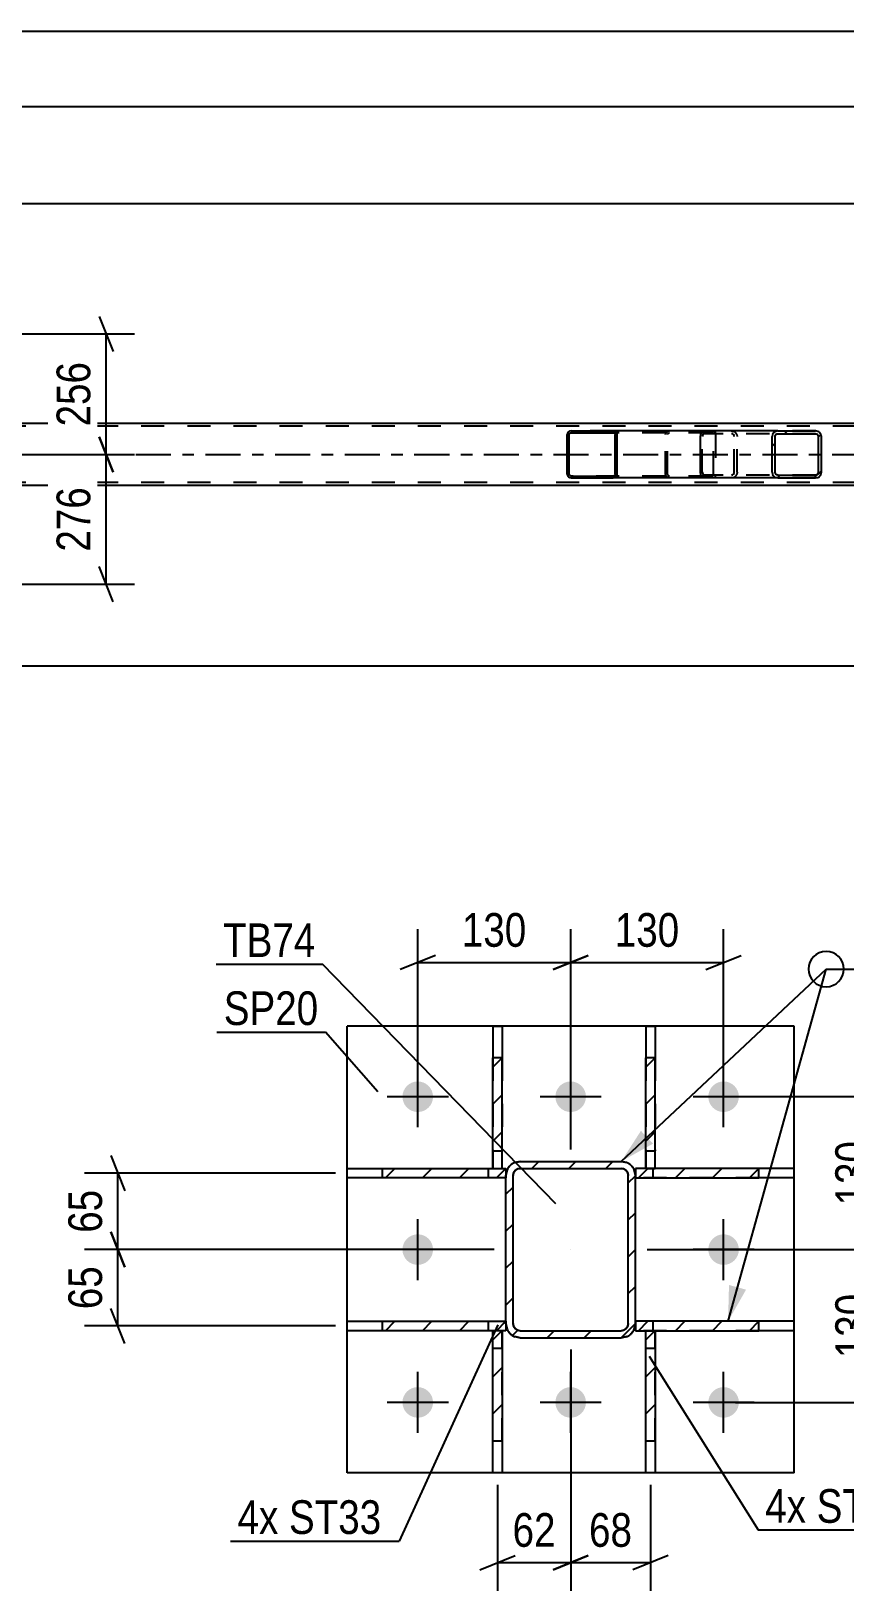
# Model space of a CAD drawing. Header units: millimetres. Extents: x 0 to 841, y 0 to 594.
# Drawn here: x 278.6 to 347.8, y 127.6 to 260.3 of the extents above; entities that cross this region are included whole.
import ezdxf

# ---------------------------------------------------------------- set-up
doc = ezdxf.new("R2010")
doc.units = ezdxf.units.MM
doc.linetypes.add('DXK_LINE_DOT2', pattern=[3.9198, 1.9599, -1.9599])
doc.linetypes.add('DXK_LINE_DOT3', pattern=[5.9187, 2.979, -0.9799, 0.9799, -0.9799])
doc.styles.add('Arial', font='ARIAL.TTF', dxfattribs={"height": 0.2})
doc.styles.add('Arial Narrow', font='ARIALN.TTF', dxfattribs={"height": 0.2})

# ---------------------------------------------------------------- blocks, each defined once
blk = doc.blocks.new('Part-318889209-2640 - 2549')
at = {"linetype": 'Continuous'}
h = blk.add_hatch(dxfattribs=at)
h.set_pattern_fill('', scale=0.7, style=0, pattern_type=0)
h.set_pattern_definition([(45, (345.7616, 225.991), (-1.57154, 1.57154), [])])
h.paths.add_polyline_path([(345.8, 225.81), (345.76, 225.99), (345.65, 226.15), (345.49, 226.25), (345.3, 226.29), (342.11, 226.29), (341.92, 226.25), (341.76, 226.15), (341.65, 225.99), (341.61, 225.81), (341.61, 222.77), (341.65, 222.58), (341.76, 222.43), (341.92, 222.32), (342.11, 222.29), (345.3, 222.29), (345.49, 222.32), (345.65, 222.43), (345.76, 222.58), (345.8, 222.77)])
h.paths.add_polyline_path([(345.53, 222.68), (345.47, 222.6), (345.39, 222.55), (345.3, 222.53), (342.11, 222.53), (342.02, 222.55), (341.94, 222.6), (341.88, 222.68), (341.86, 222.77), (341.86, 225.81), (341.88, 225.9), (341.94, 225.98), (342.02, 226.03), (342.11, 226.05), (345.3, 226.05), (345.39, 226.03), (345.47, 225.98), (345.53, 225.9), (345.55, 225.81), (345.55, 222.77)])
at = {"color": 2, "linetype": 'Continuous'}
for p, q in [((335.54, 225.81), (335.56, 225.99)), ((335.54, 222.77), (335.54, 225.81)), ((335.56, 225.99), (335.62, 226.15)), ((335.62, 226.15), (335.71, 226.25)), ((335.71, 226.25), (335.81, 226.29)), ((342.11, 226.29), (335.81, 226.29)), ((341.65, 225.99), (341.61, 225.81)), ((341.61, 222.77), (341.61, 225.81)), ((341.86, 225.81), (341.88, 225.9)), ((341.86, 222.77), (341.86, 225.81)), ((341.88, 225.9), (341.94, 225.98)), ((342.11, 226.29), (341.92, 226.25)), ((341.94, 225.98), (342.02, 226.03)), ((342.02, 226.03), (342.11, 226.05)), ((342.11, 226.29), (345.3, 226.29)), ((342.11, 226.05), (345.3, 226.05)), ((345.49, 226.25), (345.3, 226.29)), ((345.3, 226.05), (345.39, 226.03)), ((345.39, 226.03), (345.47, 225.98)), ((345.47, 225.98), (345.53, 225.9)), ((345.53, 225.9), (345.55, 225.81)), ((345.55, 222.77), (345.55, 225.81)), ((345.8, 225.81), (345.76, 225.99)), ((345.8, 222.77), (345.8, 225.81)), ((335.56, 222.58), (335.54, 222.77)), ((335.62, 222.43), (335.56, 222.58)), ((335.71, 222.32), (335.62, 222.43)), ((335.81, 222.29), (335.71, 222.32)), ((342.11, 222.29), (335.81, 222.29)), ((341.61, 222.77), (341.65, 222.58)), ((341.88, 222.68), (341.86, 222.77)), ((341.94, 222.6), (341.88, 222.68)), ((341.92, 222.32), (342.11, 222.29)), ((342.02, 222.55), (341.94, 222.6)), ((342.11, 222.53), (342.02, 222.55)), ((342.11, 222.53), (345.3, 222.53)), ((342.11, 222.29), (345.3, 222.29)), ((345.39, 222.55), (345.3, 222.53)), ((345.3, 222.29), (345.49, 222.32)), ((345.47, 222.6), (345.39, 222.55)), ((345.53, 222.68), (345.47, 222.6)), ((345.55, 222.77), (345.53, 222.68)), ((345.76, 222.58), (345.8, 222.77))]:
    blk.add_line(p, q, dxfattribs=at)
at = {"color": 7, "linetype": 'DXK_LINE_DOT2'}
for p, q in [((335.69, 225.9), (335.68, 225.81)), ((335.68, 222.77), (335.68, 225.81)), ((335.72, 225.98), (335.69, 225.9)), ((335.76, 226.03), (335.72, 225.98)), ((335.81, 226.05), (335.76, 226.03)), ((345.3, 226.05), (335.81, 226.05)), ((336.8, 226.05), (336.8, 226.29)), ((338.15, 226.29), (338.34, 226.25)), ((338.24, 226.03), (338.15, 226.05)), ((338.32, 225.98), (338.24, 226.03)), ((338.38, 225.9), (338.32, 225.98)), ((338.4, 225.81), (338.38, 225.9)), ((338.4, 222.77), (338.4, 225.81)), ((338.61, 225.99), (338.65, 225.81)), ((338.65, 222.77), (338.65, 225.81)), ((345.3, 226.29), (342.11, 226.29)), ((335.68, 222.77), (335.69, 222.68)), ((335.69, 222.68), (335.72, 222.6)), ((335.72, 222.6), (335.76, 222.55)), ((335.76, 222.55), (335.81, 222.53)), ((345.3, 222.53), (335.81, 222.53)), ((336.8, 222.29), (336.8, 222.53)), ((338.15, 222.53), (338.24, 222.55)), ((338.34, 222.32), (338.15, 222.29)), ((338.24, 222.55), (338.32, 222.6)), ((338.32, 222.6), (338.38, 222.68)), ((338.38, 222.68), (338.4, 222.77)), ((338.65, 222.77), (338.61, 222.58)), ((345.3, 222.29), (342.11, 222.29))]:
    blk.add_line(p, q, dxfattribs=at)
for centre, start, end in [((338.16, 225.79), 23.8494, 68.8059), ((338.16, 222.78), 291.1941, 336.1506)]:
    blk.add_arc(centre, 0.492, start, end, dxfattribs=at)
at = {"color": 2, "linetype": 'Continuous'}
for centre, start, end in [((342.1, 225.79), 111.1941, 156.1506), ((345.31, 225.79), 23.8494, 68.8059), ((342.1, 222.78), 203.8494, 248.8059), ((345.31, 222.78), 291.1941, 336.1506)]:
    blk.add_arc(centre, 0.492, start, end, dxfattribs=at)
blk = doc.blocks.new('Part-318889209-2665 - 2549')
at = {"linetype": 'Continuous'}
h = blk.add_hatch(dxfattribs=at)
h.set_pattern_fill('', scale=0.7, style=0, pattern_type=0)
h.set_pattern_definition([(45, (328.4288, 226.0898), (-1.57154, 1.57154), [])])
h.paths.add_polyline_path([(328.45, 225.97), (328.43, 226.09), (328.35, 226.19), (328.24, 226.26), (328.11, 226.29), (324.54, 226.29), (324.41, 226.26), (324.3, 226.19), (324.22, 226.09), (324.2, 225.97), (324.2, 222.61), (324.22, 222.48), (324.3, 222.38), (324.41, 222.31), (324.54, 222.29), (328.11, 222.29), (328.24, 222.31), (328.35, 222.38), (328.43, 222.48), (328.45, 222.61)])
h.paths.add_polyline_path([(328.27, 222.55), (328.23, 222.49), (328.18, 222.46), (328.11, 222.45), (324.54, 222.45), (324.47, 222.46), (324.42, 222.49), (324.38, 222.55), (324.37, 222.61), (324.37, 225.97), (324.38, 226.03), (324.42, 226.08), (324.47, 226.12), (324.54, 226.13), (328.11, 226.13), (328.18, 226.12), (328.23, 226.08), (328.27, 226.03), (328.28, 225.97), (328.28, 222.61)])
at = {"color": 2, "linetype": 'Continuous'}
for p, q in [((324.22, 226.09), (324.2, 225.97)), ((324.2, 222.61), (324.2, 225.97)), ((324.37, 225.97), (324.38, 226.03)), ((324.37, 222.61), (324.37, 225.97)), ((324.38, 226.03), (324.42, 226.08)), ((324.54, 226.29), (324.41, 226.26)), ((324.42, 226.08), (324.47, 226.12)), ((324.47, 226.12), (324.54, 226.13)), ((324.54, 226.29), (328.11, 226.29)), ((324.54, 226.13), (328.11, 226.13)), ((335.81, 226.29), (328.11, 226.29)), ((328.24, 226.26), (328.11, 226.29)), ((328.11, 226.13), (328.18, 226.12)), ((328.18, 226.12), (328.23, 226.08)), ((328.23, 226.08), (328.27, 226.03)), ((328.27, 226.03), (328.28, 225.97)), ((328.28, 222.61), (328.28, 225.97)), ((328.45, 225.97), (328.43, 226.09)), ((328.45, 222.61), (328.45, 225.97)), ((324.2, 222.61), (324.22, 222.48)), ((324.38, 222.55), (324.37, 222.61)), ((324.42, 222.49), (324.38, 222.55)), ((324.41, 222.31), (324.54, 222.29)), ((324.47, 222.46), (324.42, 222.49)), ((324.54, 222.45), (324.47, 222.46)), ((324.54, 222.45), (328.11, 222.45)), ((324.54, 222.29), (328.11, 222.29)), ((328.18, 222.46), (328.11, 222.45)), ((328.11, 222.29), (328.24, 222.31)), ((335.81, 222.29), (328.11, 222.29)), ((328.23, 222.49), (328.18, 222.46)), ((328.27, 222.55), (328.23, 222.49)), ((328.28, 222.61), (328.27, 222.55)), ((328.43, 222.48), (328.45, 222.61))]:
    blk.add_line(p, q, dxfattribs=at)
at = {"color": 7, "linetype": 'DXK_LINE_DOT2'}
for p, q in [((328.11, 226.29), (324.54, 226.29)), ((336.46, 226.13), (324.54, 226.13)), ((332.55, 225.97), (332.57, 226.09)), ((332.55, 222.61), (332.55, 225.97)), ((332.73, 226.03), (332.72, 225.97)), ((332.72, 222.61), (332.72, 225.97)), ((332.77, 226.08), (332.73, 226.03)), ((332.76, 226.26), (332.89, 226.29)), ((332.77, 226.08), (332.78, 226.09)), ((332.78, 226.09), (332.82, 226.12)), ((332.82, 226.12), (332.89, 226.13)), ((336.46, 226.29), (335.81, 226.29)), ((336.46, 226.29), (336.59, 226.26)), ((336.53, 226.12), (336.46, 226.13)), ((336.58, 226.08), (336.53, 226.12)), ((336.62, 226.03), (336.58, 226.08)), ((336.63, 225.97), (336.62, 226.03)), ((336.63, 222.61), (336.63, 225.97)), ((336.78, 226.09), (336.8, 225.99)), ((336.8, 225.99), (336.8, 225.97)), ((336.8, 225.97), (336.8, 222.61)), ((336.46, 222.45), (324.54, 222.45)), ((328.11, 222.29), (324.54, 222.29)), ((332.57, 222.48), (332.55, 222.61)), ((332.72, 222.61), (332.73, 222.55)), ((332.73, 222.55), (332.77, 222.49)), ((332.89, 222.29), (332.76, 222.31)), ((332.77, 222.49), (332.78, 222.48)), ((332.78, 222.48), (332.82, 222.46)), ((332.82, 222.46), (332.89, 222.45)), ((336.46, 222.29), (335.81, 222.29)), ((336.46, 222.45), (336.53, 222.46)), ((336.59, 222.31), (336.46, 222.29)), ((336.53, 222.46), (336.58, 222.49)), ((336.58, 222.49), (336.62, 222.55)), ((336.62, 222.55), (336.63, 222.61)), ((336.8, 222.58), (336.78, 222.48)), ((336.8, 222.61), (336.8, 222.58))]:
    blk.add_line(p, q, dxfattribs=at)
at = {"color": 2, "linetype": 'Continuous'}
for centre, start, end in [((324.53, 225.95), 110.7583, 155.68), ((328.13, 225.95), 24.32, 69.2417), ((324.53, 222.62), 204.32, 249.2417), ((328.13, 222.62), 290.7583, 335.68)]:
    blk.add_arc(centre, 0.331, start, end, dxfattribs=at)
at = {"color": 7, "linetype": 'DXK_LINE_DOT2'}
for centre, start, end in [((332.88, 225.95), 110.7583, 155.68), ((336.48, 225.95), 24.32, 69.2417), ((332.88, 222.62), 204.32, 249.2417)]:
    blk.add_arc(centre, 0.331, start, end, dxfattribs=at)
blk = doc.blocks.new('Part-318889209-2780 - 2549')
at = {"color": 2, "linetype": 'Continuous'}
for p, q in [((502.96, 226.93), (253.74, 226.93)), ((502.96, 221.65), (253.74, 221.65))]:
    blk.add_line(p, q, dxfattribs=at)
at = {"color": 7, "linetype": 'DXK_LINE_DOT2'}
for p, q in [((772.08, 226.69), (109.96, 226.69)), ((772.08, 221.89), (109.96, 221.89))]:
    blk.add_line(p, q, dxfattribs=at)
at = {"color": 7, "linetype": 'DXK_LINE_DOT3'}
blk.add_line((109.96, 224.29), (772.08, 224.29), dxfattribs=at)
blk = doc.blocks.new('Part-318889209-6116 - 6037')
at = {"linetype": 'Continuous'}
h = blk.add_hatch(dxfattribs=at)
h.set_pattern_fill('', scale=0.7, style=0, pattern_type=0)
h.set_pattern_definition([(45, (329.986, 150.355), (-1.57154, 1.57154), [])])
h.paths.add_polyline_path([(329.89, 149.9), (329.99, 150.35), (329.99, 162.95), (329.89, 163.41), (329.63, 163.8), (329.25, 164.06), (328.79, 164.15), (320.19, 164.15), (319.73, 164.06), (319.34, 163.8), (319.08, 163.41), (318.99, 162.95), (318.99, 150.35), (319.08, 149.9), (319.34, 149.51), (319.73, 149.25), (320.19, 149.15), (328.79, 149.15), (329.25, 149.25), (329.63, 149.51)])
h.paths.add_polyline_path([(329.02, 149.8), (328.79, 149.75), (320.19, 149.75), (319.96, 149.8), (319.76, 149.93), (319.63, 150.13), (319.59, 150.35), (319.59, 162.95), (319.63, 163.18), (319.76, 163.38), (319.96, 163.51), (320.19, 163.55), (328.79, 163.55), (329.02, 163.51), (329.21, 163.38), (329.34, 163.18), (329.39, 162.95), (329.39, 150.35), (329.34, 150.13), (329.21, 149.93)])
at = {"color": 7, "linetype": 'DXK_LINE_DOT2'}
for p, q in [((318.99, 162.95), (319.08, 163.41)), ((319.63, 163.18), (319.59, 162.95)), ((319.76, 163.38), (319.63, 163.18)), ((319.73, 164.06), (320.19, 164.15)), ((319.96, 163.51), (319.76, 163.38)), ((320.19, 163.55), (319.96, 163.51)), ((320.19, 164.15), (328.79, 164.15)), ((320.19, 163.55), (328.79, 163.55)), ((328.79, 164.15), (329.25, 164.06)), ((329.02, 163.51), (328.79, 163.55)), ((329.21, 163.38), (329.02, 163.51)), ((329.34, 163.18), (329.21, 163.38)), ((329.39, 162.95), (329.34, 163.18)), ((329.89, 163.41), (329.99, 162.95)), ((318.99, 150.35), (318.99, 162.95)), ((319.59, 150.35), (319.59, 162.95)), ((329.39, 150.35), (329.39, 162.95)), ((329.99, 150.35), (329.99, 162.95)), ((319.08, 149.9), (318.99, 150.35)), ((319.59, 150.35), (319.63, 150.13)), ((319.63, 150.13), (319.76, 149.93)), ((319.76, 149.93), (319.96, 149.8)), ((329.02, 149.8), (329.21, 149.93)), ((329.21, 149.93), (329.34, 150.13)), ((329.34, 150.13), (329.39, 150.35)), ((329.99, 150.35), (329.89, 149.9)), ((320.19, 149.15), (319.73, 149.25)), ((319.96, 149.8), (320.19, 149.75)), ((320.19, 149.75), (328.79, 149.75)), ((320.19, 149.15), (328.79, 149.15)), ((328.79, 149.75), (329.02, 149.8)), ((329.25, 149.25), (328.79, 149.15))]:
    blk.add_line(p, q, dxfattribs=at)
at = {"color": 2, "linetype": 'Continuous'}
for p, q in [((319.08, 163.41), (318.99, 162.95)), ((319.59, 162.95), (319.63, 163.18)), ((319.63, 163.18), (319.76, 163.38)), ((320.19, 164.15), (319.73, 164.06)), ((319.76, 163.38), (319.96, 163.51)), ((319.96, 163.51), (320.19, 163.55)), ((320.19, 164.15), (328.79, 164.15)), ((320.19, 163.55), (328.79, 163.55)), ((329.25, 164.06), (328.79, 164.15)), ((328.79, 163.55), (329.02, 163.51)), ((329.02, 163.51), (329.21, 163.38)), ((329.21, 163.38), (329.34, 163.18)), ((329.34, 163.18), (329.39, 162.95)), ((329.99, 162.95), (329.89, 163.41)), ((318.99, 150.35), (318.99, 162.95)), ((319.59, 150.35), (319.59, 162.95)), ((329.39, 150.35), (329.39, 162.95)), ((329.99, 150.35), (329.99, 162.95)), ((318.99, 150.35), (319.08, 149.9)), ((319.63, 150.13), (319.59, 150.35)), ((319.76, 149.93), (319.63, 150.13)), ((319.96, 149.8), (319.76, 149.93)), ((329.21, 149.93), (329.02, 149.8)), ((329.34, 150.13), (329.21, 149.93)), ((329.39, 150.35), (329.34, 150.13)), ((329.89, 149.9), (329.99, 150.35)), ((319.73, 149.25), (320.19, 149.15)), ((320.19, 149.75), (319.96, 149.8)), ((320.19, 149.75), (328.79, 149.75)), ((320.19, 149.15), (328.79, 149.15)), ((329.02, 149.8), (328.79, 149.75)), ((328.79, 149.15), (329.25, 149.25))]:
    blk.add_line(p, q, dxfattribs=at)
at = {"color": 7, "linetype": 'DXK_LINE_DOT3'}
blk.add_line((324.49, 156.65), (324.49, 156.65), dxfattribs=at)
at = {"color": 7, "linetype": 'DXK_LINE_DOT2'}
for centre, start, end in [((320.19, 162.95), 112.5, 157.5), ((328.79, 162.95), 22.5, 67.5), ((320.19, 150.35), 202.5, 247.5), ((328.79, 150.35), 292.5, 337.5)]:
    blk.add_arc(centre, 1.2, start, end, dxfattribs=at)
at = {"color": 2, "linetype": 'Continuous'}
for centre, start, end in [((320.19, 162.95), 112.5, 157.5), ((328.79, 162.95), 22.5, 67.5), ((320.19, 150.35), 202.5, 247.5), ((328.79, 150.35), 292.5, 337.5)]:
    blk.add_arc(centre, 1.2, start, end, dxfattribs=at)
blk = doc.blocks.new('Part-318889209-6068 - 6037')
at = {"linetype": 'Continuous'}
h = blk.add_hatch(dxfattribs=at)
h.set_pattern_fill('', scale=0.7, style=0, pattern_type=0)
h.set_pattern_definition([(45, (331.6705, 149.7624), (-1.57154, 1.57154), [])])
h.paths.add_polyline_path([(331.67, 140.34), (331.67, 149.76), (330.87, 149.76), (330.87, 140.34)])
at = {"color": 7, "linetype": 'DXK_LINE_DOT2'}
for p, q in [((330.87, 148.26), (330.87, 149.76)), ((330.87, 149.76), (331.67, 149.76)), ((331.67, 140.34), (331.67, 149.76)), ((330.87, 148.26), (331.67, 148.26)), ((330.87, 140.34), (330.87, 148.26))]:
    blk.add_line(p, q, dxfattribs=at)
at = {"color": 2, "linetype": 'Continuous'}
for p, q in [((330.87, 140.34), (330.87, 149.76)), ((330.87, 149.76), (331.67, 149.76)), ((331.67, 149.76), (331.67, 140.34)), ((330.87, 137.65), (330.87, 140.34)), ((331.67, 140.34), (330.87, 140.34)), ((331.67, 140.34), (331.67, 137.65)), ((331.67, 137.65), (330.87, 137.65))]:
    blk.add_line(p, q, dxfattribs=at)
blk = doc.blocks.new('Bolt-318889209-6190 - 6037')
at = {"linetype": 'Continuous'}
for points in [[(310.19, 169.65, -1), (312.79, 169.65, -1)], [(323.19, 169.65, -1), (325.79, 169.65, -1)], [(336.19, 169.65, -1), (338.79, 169.65, -1)], [(310.19, 156.65, -1), (312.79, 156.65, -1)], [(336.19, 156.65, -1), (338.79, 156.65, -1)], [(310.19, 143.65, -1), (312.79, 143.65, -1)], [(323.19, 143.65, -1), (325.79, 143.65, -1)], [(336.19, 143.65, -1), (338.79, 143.65, -1)]]:
    blk.add_hatch(color=1, dxfattribs=at).paths.add_polyline_path(points)
at = {"color": 1, "linetype": 'Continuous'}
for p, q in [((311.49, 167.05), (311.49, 172.25)), ((324.49, 167.05), (324.49, 172.25)), ((337.49, 167.05), (337.49, 172.25)), ((314.09, 169.65), (308.89, 169.65)), ((327.09, 169.65), (321.89, 169.65)), ((340.09, 169.65), (334.89, 169.65)), ((311.49, 154.05), (311.49, 159.25)), ((337.49, 154.05), (337.49, 159.25)), ((314.09, 156.65), (308.89, 156.65)), ((340.09, 156.65), (334.89, 156.65)), ((311.49, 141.05), (311.49, 146.25)), ((324.49, 141.05), (324.49, 146.25)), ((337.49, 141.05), (337.49, 146.25)), ((314.09, 143.65), (308.89, 143.65)), ((327.09, 143.65), (321.89, 143.65)), ((340.09, 143.65), (334.89, 143.65))]:
    blk.add_line(p, q, dxfattribs=at)
blk = doc.blocks.new('Part-318889209-6063 - 6037')
at = {"linetype": 'Continuous'}
h = blk.add_hatch(dxfattribs=at)
h.set_pattern_fill('', scale=0.7, style=0, pattern_type=0)
h.set_pattern_definition([(45, (318.986, 150.5522), (-1.57154, 1.57154), [])])
h.paths.add_polyline_path([(318.99, 149.75), (318.99, 150.55), (308.49, 150.55), (308.49, 149.75)])
at = {"color": 2, "linetype": 'Continuous'}
for p, q in [((305.49, 149.75), (305.49, 150.55)), ((305.49, 150.55), (308.49, 150.55)), ((308.49, 150.55), (318.99, 150.55)), ((308.49, 149.75), (308.49, 150.55)), ((318.99, 150.55), (318.99, 149.75)), ((308.49, 149.75), (305.49, 149.75)), ((318.99, 149.75), (308.49, 149.75))]:
    blk.add_line(p, q, dxfattribs=at)
at = {"color": 7, "linetype": 'DXK_LINE_DOT2'}
for p, q in [((308.49, 150.55), (318.99, 150.55)), ((317.49, 149.75), (317.49, 150.55)), ((318.99, 150.55), (318.99, 149.75)), ((318.99, 149.75), (308.49, 149.75))]:
    blk.add_line(p, q, dxfattribs=at)
blk = doc.blocks.new('Part-318889209-6172 - 6037')
at = {"linetype": 'Continuous'}
h = blk.add_hatch(dxfattribs=at)
h.set_pattern_fill('', scale=0.7, style=0, pattern_type=0)
h.set_pattern_definition([(45, (318.6706, 172.9646), (-1.57154, 1.57154), [])])
h.paths.add_polyline_path([(318.67, 163.56), (318.67, 172.96), (317.87, 172.96), (317.87, 163.56)])
at = {"color": 2, "linetype": 'Continuous'}
for p, q in [((317.87, 175.65), (317.87, 172.96)), ((317.87, 175.65), (318.67, 175.65)), ((318.67, 175.65), (318.67, 172.96)), ((317.87, 163.56), (317.87, 172.96)), ((318.67, 172.96), (317.87, 172.96)), ((318.67, 163.56), (318.67, 172.96)), ((317.87, 163.56), (318.67, 163.56))]:
    blk.add_line(p, q, dxfattribs=at)
at = {"color": 7, "linetype": 'DXK_LINE_DOT2'}
for p, q in [((317.87, 172.96), (317.87, 163.56)), ((318.67, 172.96), (318.67, 165.06)), ((317.87, 165.06), (318.67, 165.06)), ((318.67, 163.56), (318.67, 165.06)), ((317.87, 163.56), (318.67, 163.56))]:
    blk.add_line(p, q, dxfattribs=at)
blk = doc.blocks.new('Part-318889209-6073 - 6037')
at = {"linetype": 'Continuous'}
h = blk.add_hatch(dxfattribs=at)
h.set_pattern_fill('', scale=0.7, style=0, pattern_type=0)
h.set_pattern_definition([(45, (318.671, 149.7624), (-1.57154, 1.57154), [])])
h.paths.add_polyline_path([(318.67, 140.34), (318.67, 149.76), (317.87, 149.76), (317.87, 140.34)])
at = {"color": 7, "linetype": 'DXK_LINE_DOT2'}
for p, q in [((317.87, 148.26), (317.87, 149.76)), ((317.87, 149.76), (318.67, 149.76)), ((318.67, 140.34), (318.67, 149.76)), ((317.87, 148.26), (318.67, 148.26)), ((317.87, 140.34), (317.87, 148.26))]:
    blk.add_line(p, q, dxfattribs=at)
at = {"color": 2, "linetype": 'Continuous'}
for p, q in [((317.87, 140.34), (317.87, 149.76)), ((317.87, 149.76), (318.67, 149.76)), ((318.67, 149.76), (318.67, 140.34)), ((317.87, 137.65), (317.87, 140.34)), ((318.67, 140.34), (317.87, 140.34)), ((318.67, 140.34), (318.67, 137.65)), ((318.67, 137.65), (317.87, 137.65))]:
    blk.add_line(p, q, dxfattribs=at)
blk = doc.blocks.new('Part-318889209-6078 - 6037')
at = {"linetype": 'Continuous'}
h = blk.add_hatch(dxfattribs=at)
h.set_pattern_fill('', scale=0.7, style=0, pattern_type=0)
h.set_pattern_definition([(45, (331.67, 172.9645), (-1.57154, 1.57154), [])])
h.paths.add_polyline_path([(331.67, 163.56), (331.67, 172.96), (330.87, 172.96), (330.87, 163.56)])
at = {"color": 2, "linetype": 'Continuous'}
for p, q in [((330.87, 175.65), (330.87, 172.96)), ((330.87, 175.65), (331.67, 175.65)), ((331.67, 175.65), (331.67, 172.96)), ((330.87, 163.56), (330.87, 172.96)), ((331.67, 172.96), (330.87, 172.96)), ((331.67, 163.56), (331.67, 172.96)), ((330.87, 163.56), (331.67, 163.56))]:
    blk.add_line(p, q, dxfattribs=at)
at = {"color": 7, "linetype": 'DXK_LINE_DOT2'}
for p, q in [((330.87, 172.96), (330.87, 163.56)), ((331.67, 172.96), (331.67, 165.06)), ((330.87, 165.06), (331.67, 165.06)), ((331.67, 163.56), (331.67, 165.06)), ((330.87, 163.56), (331.67, 163.56))]:
    blk.add_line(p, q, dxfattribs=at)
blk = doc.blocks.new('Part-318889209-6152 - 6037')
at = {"color": 2, "linetype": 'Continuous'}
for p, q in [((305.49, 137.65), (305.49, 175.65)), ((343.49, 175.65), (305.49, 175.65)), ((343.49, 137.65), (343.49, 175.65)), ((343.49, 137.65), (305.49, 137.65))]:
    blk.add_line(p, q, dxfattribs=at)
blk = doc.blocks.new('Part-318889209-6183 - 6037')
at = {"linetype": 'Continuous'}
h = blk.add_hatch(dxfattribs=at)
h.set_pattern_fill('', scale=0.7, style=0, pattern_type=0)
h.set_pattern_definition([(45, (340.4843, 163.5524), (-1.57154, 1.57154), [])])
h.paths.add_polyline_path([(340.48, 162.75), (340.48, 163.55), (329.99, 163.55), (329.99, 162.75)])
at = {"color": 7, "linetype": 'DXK_LINE_DOT2'}
for p, q in [((340.48, 163.55), (329.99, 163.55)), ((329.99, 163.55), (329.99, 162.75)), ((331.49, 162.75), (331.49, 163.55)), ((340.48, 162.75), (329.99, 162.75))]:
    blk.add_line(p, q, dxfattribs=at)
at = {"color": 2, "linetype": 'Continuous'}
for p, q in [((340.48, 163.55), (329.99, 163.55)), ((329.99, 163.55), (329.99, 162.75)), ((343.49, 163.55), (340.48, 163.55)), ((340.48, 162.75), (340.48, 163.55)), ((343.49, 162.75), (343.49, 163.55)), ((329.99, 162.75), (340.48, 162.75)), ((343.49, 162.75), (340.48, 162.75))]:
    blk.add_line(p, q, dxfattribs=at)
blk = doc.blocks.new('Part-318889209-6188 - 6037')
at = {"linetype": 'Continuous'}
h = blk.add_hatch(dxfattribs=at)
h.set_pattern_fill('', scale=0.7, style=0, pattern_type=0)
h.set_pattern_definition([(45, (340.4843, 150.5524), (-1.57154, 1.57154), [])])
h.paths.add_polyline_path([(340.48, 149.75), (340.48, 150.55), (329.99, 150.55), (329.99, 149.75)])
at = {"color": 7, "linetype": 'DXK_LINE_DOT2'}
for p, q in [((340.48, 150.55), (329.99, 150.55)), ((329.99, 150.55), (329.99, 149.75)), ((331.49, 149.75), (331.49, 150.55)), ((340.48, 149.75), (329.99, 149.75))]:
    blk.add_line(p, q, dxfattribs=at)
at = {"color": 2, "linetype": 'Continuous'}
for p, q in [((340.48, 150.55), (329.99, 150.55)), ((329.99, 150.55), (329.99, 149.75)), ((343.49, 150.55), (340.48, 150.55)), ((340.48, 149.75), (340.48, 150.55)), ((343.49, 149.75), (343.49, 150.55)), ((329.99, 149.75), (340.48, 149.75)), ((343.49, 149.75), (340.48, 149.75))]:
    blk.add_line(p, q, dxfattribs=at)
blk = doc.blocks.new('Part-318889209-6203 - 6037')
at = {"linetype": 'Continuous'}
h = blk.add_hatch(dxfattribs=at)
h.set_pattern_fill('', scale=0.7, style=0, pattern_type=0)
h.set_pattern_definition([(45, (318.986, 163.5522), (-1.57154, 1.57154), [])])
h.paths.add_polyline_path([(318.99, 162.75), (318.99, 163.55), (308.49, 163.55), (308.49, 162.75)])
at = {"color": 2, "linetype": 'Continuous'}
for p, q in [((305.49, 162.75), (305.49, 163.55)), ((305.49, 163.55), (308.49, 163.55)), ((308.49, 163.55), (318.99, 163.55)), ((308.49, 162.75), (308.49, 163.55)), ((318.99, 163.55), (318.99, 162.75)), ((308.49, 162.75), (305.49, 162.75)), ((318.99, 162.75), (308.49, 162.75))]:
    blk.add_line(p, q, dxfattribs=at)
at = {"color": 7, "linetype": 'DXK_LINE_DOT2'}
for p, q in [((308.49, 163.55), (318.99, 163.55)), ((317.49, 162.75), (317.49, 163.55)), ((318.99, 163.55), (318.99, 162.75)), ((318.99, 162.75), (308.49, 162.75))]:
    blk.add_line(p, q, dxfattribs=at)
blk = doc.blocks.new('StraightDimension-318889209-2882 - 2549')
at = {"color": 7, "linetype": 'Continuous'}
blk.add_line((99.74, 253.87), (782.3, 253.87), dxfattribs=at)
blk = doc.blocks.new('StraightDimension-318889209-2903 - 2549')
at = {"color": 7, "linetype": 'Continuous'}
blk.add_line((99.1, 260.29), (782.94, 260.29), dxfattribs=at)
blk = doc.blocks.new('StraightDimension-318889209-2922 - 2549')
at = {"color": 7, "linetype": 'Continuous'}
blk.add_line((248.54, 245.62), (503.76, 245.62), dxfattribs=at)
blk = doc.blocks.new('StraightDimension-318889209-3045 - 2549')
at = {"color": 7, "linetype": 'Continuous'}
blk.add_line((248.54, 206.3), (503.76, 206.3), dxfattribs=at)
blk = doc.blocks.new('StraightDimension-318889209-20237 - 2549')
at = {"color": 7, "linetype": 'Continuous'}
for p, q in [((284.4, 236.03), (285.6, 233.03)), ((259.34, 234.53), (287.4, 234.53)), ((285, 224.29), (285, 234.53)), ((285.6, 222.79), (284.4, 225.79)), ((259.34, 224.29), (287.4, 224.29))]:
    blk.add_line(p, q, dxfattribs=at)
at = {"color": 0}
blk.add_wipeout([(284.25, 232.75), (280.05, 232.75), (280.05, 226.07), (284.25, 226.07)], dxfattribs=at)
at = {"color": 3, "style": 'Arial Narrow'}
blk.add_text('256', height=2.863, rotation=90.0002, dxfattribs=at).set_placement((283.65, 226.67))
blk = doc.blocks.new('StraightDimension-318889209-20238 - 2549')
at = {"color": 7, "linetype": 'Continuous'}
for p, q in [((284.4, 225.79), (285.6, 222.79)), ((259.34, 224.29), (287.4, 224.29)), ((285, 213.25), (285, 224.29)), ((285.6, 211.75), (284.4, 214.75)), ((259.34, 213.25), (287.4, 213.25))]:
    blk.add_line(p, q, dxfattribs=at)
at = {"color": 0}
blk.add_wipeout([(284.25, 222.11), (280.05, 222.11), (280.05, 215.42), (284.25, 215.42)], dxfattribs=at)
at = {"color": 3, "style": 'Arial Narrow'}
blk.add_text('276', height=2.863, rotation=90.0002, dxfattribs=at).set_placement((283.65, 216.02))
blk = doc.blocks.new('StraightDimension-318889209-6257 - 6037')
at = {"color": 7, "linetype": 'Continuous'}
for p, q in [((324.49, 165.15), (324.49, 183.91)), ((337.49, 170.66), (337.49, 183.91)), ((325.99, 181.66), (322.99, 180.46)), ((324.49, 181.06), (337.49, 181.06)), ((335.99, 180.46), (338.99, 181.66))]:
    blk.add_line(p, q, dxfattribs=at)
at = {"color": 0}
blk.add_wipeout([(334.33, 181.81), (334.33, 186.01), (327.64, 186.01), (327.64, 181.81)], dxfattribs=at)
at = {"color": 3, "style": 'Arial Narrow'}
blk.add_text('130', height=2.863, dxfattribs=at).set_placement((328.24, 182.41))
blk = doc.blocks.new('StraightDimension-318889209-6276 - 6037')
at = {"color": 7, "linetype": 'Continuous'}
for p, q in [((285.4, 158.15), (286.6, 155.15)), ((317.99, 156.65), (283.15, 156.65)), ((286, 150.15), (286, 156.65)), ((286.6, 148.65), (285.4, 151.65)), ((304.49, 150.15), (283.15, 150.15))]:
    blk.add_line(p, q, dxfattribs=at)
at = {"color": 0}
blk.add_wipeout([(285.25, 155.83), (281.05, 155.83), (281.05, 150.98), (285.25, 150.98)], dxfattribs=at)
at = {"color": 3, "style": 'Arial Narrow'}
blk.add_text('65', height=2.863, rotation=90.0002, dxfattribs=at).set_placement((284.65, 151.58))
blk = doc.blocks.new('StraightDimension-318889209-6266 - 6037')
at = {"color": 7, "linetype": 'Continuous'}
for p, q in [((311.49, 170.66), (311.49, 183.91)), ((324.49, 165.15), (324.49, 183.91)), ((312.99, 181.66), (309.99, 180.46)), ((311.49, 181.06), (324.49, 181.06)), ((322.99, 180.46), (325.99, 181.66))]:
    blk.add_line(p, q, dxfattribs=at)
at = {"color": 0}
blk.add_wipeout([(321.33, 181.81), (321.33, 186.01), (314.64, 186.01), (314.64, 181.81)], dxfattribs=at)
at = {"color": 3, "style": 'Arial Narrow'}
blk.add_text('130', height=2.863, dxfattribs=at).set_placement((315.24, 182.41))
blk = doc.blocks.new('StraightDimension-318889209-6282 - 6037')
at = {"color": 7, "linetype": 'Continuous'}
for p, q in [((285.4, 164.65), (286.6, 161.65)), ((304.49, 163.15), (283.15, 163.15)), ((286, 156.65), (286, 163.15)), ((286.6, 155.15), (285.4, 158.15)), ((317.99, 156.65), (283.15, 156.65))]:
    blk.add_line(p, q, dxfattribs=at)
at = {"color": 0}
blk.add_wipeout([(285.25, 162.33), (281.05, 162.33), (281.05, 157.48), (285.25, 157.48)], dxfattribs=at)
at = {"color": 3, "style": 'Arial Narrow'}
blk.add_text('65', height=2.863, rotation=90.0002, dxfattribs=at).set_placement((284.65, 158.08))
blk = doc.blocks.new('StraightDimension-318889209-6289 - 6037')
at = {"color": 7, "linetype": 'Continuous'}
for p, q in [((351.8, 168.16), (350.6, 171.16)), ((338.49, 169.66), (353.6, 169.66)), ((351.2, 156.65), (351.2, 169.66)), ((350.6, 158.15), (351.8, 155.15)), ((330.99, 156.65), (353.6, 156.65))]:
    blk.add_line(p, q, dxfattribs=at)
at = {"color": 0}
blk.add_wipeout([(350.45, 166.5), (346.25, 166.5), (346.25, 159.81), (350.45, 159.81)], dxfattribs=at)
at = {"color": 3, "style": 'Arial Narrow'}
blk.add_text('130', height=2.863, rotation=90.0002, dxfattribs=at).set_placement((349.85, 160.41))
blk = doc.blocks.new('StraightDimension-318889209-6299 - 6037')
at = {"color": 7, "linetype": 'Continuous'}
for p, q in [((351.8, 155.15), (350.6, 158.15)), ((330.99, 156.65), (353.6, 156.65)), ((351.2, 143.65), (351.2, 156.65)), ((350.6, 145.15), (351.8, 142.15)), ((338.49, 143.65), (353.6, 143.65))]:
    blk.add_line(p, q, dxfattribs=at)
at = {"color": 0}
blk.add_wipeout([(350.45, 153.5), (346.25, 153.5), (346.25, 146.81), (350.45, 146.81)], dxfattribs=at)
at = {"color": 3, "style": 'Arial Narrow'}
blk.add_text('130', height=2.863, rotation=90.0002, dxfattribs=at).set_placement((349.85, 147.41))
blk = doc.blocks.new('StraightDimension-318889209-6310 - 6037')
at = {"color": 7, "linetype": 'Continuous'}
for p, q in [((324.49, 148.15), (324.49, 127.62)), ((331.27, 136.65), (331.27, 127.62)), ((322.99, 129.42), (325.99, 130.62)), ((324.49, 130.02), (331.27, 130.02)), ((332.77, 130.62), (329.77, 129.42))]:
    blk.add_line(p, q, dxfattribs=at)
at = {"color": 0}
blk.add_wipeout([(330.31, 130.77), (330.31, 134.97), (325.45, 134.97), (325.45, 130.77)], dxfattribs=at)
at = {"color": 3, "style": 'Arial Narrow'}
blk.add_text('68', height=2.863, dxfattribs=at).set_placement((326.05, 131.37))
blk = doc.blocks.new('StraightDimension-318889209-6319 - 6037')
at = {"color": 7, "linetype": 'Continuous'}
for p, q in [((324.49, 148.15), (324.49, 127.62)), ((318.27, 136.65), (318.27, 127.62)), ((316.77, 129.42), (319.77, 130.62)), ((318.27, 130.02), (324.49, 130.02)), ((325.99, 130.62), (322.99, 129.42))]:
    blk.add_line(p, q, dxfattribs=at)
at = {"color": 0}
blk.add_wipeout([(323.81, 130.77), (323.81, 134.97), (318.95, 134.97), (318.95, 130.77)], dxfattribs=at)
at = {"color": 3, "style": 'Arial Narrow'}
blk.add_text('62', height=2.863, dxfattribs=at).set_placement((319.55, 131.37))
blk = doc.blocks.new('Mark-318889209-6148 - 6037')
at = {"color": 0}
blk.add_wipeout([(303.04, 175.75), (303.04, 178.75), (295, 178.75), (295, 175.75)], dxfattribs=at)
blk.add_wipeout([(303.04, 175.75), (303.04, 178.75), (295, 178.75), (295, 175.75)], dxfattribs=at)
at = {"color": 30, "linetype": 'Continuous'}
for p in [(294.4, 175.15), (308.11, 170.07)]:
    blk.add_line(p, (303.64, 175.15), dxfattribs=at)
at = {"color": 3, "style": 'Arial Narrow'}
blk.add_text('SP20', height=2.863, dxfattribs=at).set_placement((295, 175.75))
blk = doc.blocks.new('Mark-318889209-6112 - 6037')
at = {"color": 0}
blk.add_wipeout([(302.79, 181.53), (302.79, 184.53), (294.94, 184.53), (294.94, 181.53)], dxfattribs=at)
blk.add_wipeout([(302.79, 181.53), (302.79, 184.53), (294.94, 184.53), (294.94, 181.53)], dxfattribs=at)
at = {"color": 30, "linetype": 'Continuous'}
for p in [(294.34, 180.93), (323.24, 160.54)]:
    blk.add_line(p, (303.39, 180.93), dxfattribs=at)
at = {"color": 3, "style": 'Arial Narrow'}
blk.add_text('TB74', height=2.863, dxfattribs=at).set_placement((294.94, 181.53))
blk = doc.blocks.new('MarkSet-318889209-6407 - 6037')
at = {"color": 30, "linetype": 'Continuous'}
blk.add_line((318.29, 150.26), (309.9, 131.86), dxfattribs=at)
at = {"color": 0}
for points in [[(299.64, 132.46), (299.64, 135.46), (296.17, 135.46), (296.17, 132.46)], [(308.4, 132.46), (308.4, 135.46), (300.54, 135.46), (300.54, 132.46)]]:
    blk.add_wipeout(points, dxfattribs=at)
for points in [[(299.64, 132.46), (299.64, 135.46), (296.17, 135.46), (296.17, 132.46)], [(308.4, 132.46), (308.4, 135.46), (300.54, 135.46), (300.54, 132.46)]]:
    blk.add_wipeout(points, dxfattribs=at)
at = {"color": 30, "linetype": 'Continuous'}
blk.add_line((295.57, 131.86), (309.9, 131.86), dxfattribs=at)
at = {"color": 3, "style": 'Arial Narrow'}
for s, p in [('4x', (296.17, 132.46)), ('ST33', (300.54, 132.46))]:
    blk.add_text(s, height=2.863, dxfattribs=at).set_placement(p)
blk = doc.blocks.new('WeldMark-318889209-6328 - 6037')
at = {"linetype": 'Continuous'}
for points in [[(331.49, 165.66), (328.79, 164.15), (330.46, 166.75)], [(339.4, 153.24), (337.87, 150.55), (337.95, 153.64)]]:
    blk.add_hatch(color=30, dxfattribs=at).paths.add_polyline_path(points)
at = {"color": 30, "linetype": 'Continuous'}
for p, q in [((328.79, 164.15), (346.21, 180.51)), ((337.87, 150.55), (346.21, 180.51)), ((346.21, 180.51), (355.21, 180.51))]:
    blk.add_line(p, q, dxfattribs=at)
at = {"color": 3, "linetype": 'Continuous'}
for q in [(353.93, 176.22), (350.5, 176.22)]:
    blk.add_line((350.5, 180.51), q, dxfattribs=at)
for start, end in [(90, 270), (270, 90)]:
    blk.add_arc((346.21, 180.51), 1.5, start, end, dxfattribs=at)
at = {"color": 0, "linetype": 'Continuous'}
blk.add_wipeout([(366.59, 179.61), (366.59, 182.61), (358.81, 182.61), (358.81, 179.61)], dxfattribs=at)
blk.add_wipeout([(366.59, 179.61), (366.59, 182.61), (358.81, 182.61), (358.81, 179.61)], dxfattribs=at)
at = {"color": 3, "linetype": 'Continuous'}
for q in [(359.5, 184.79), (359.5, 176.22)]:
    blk.add_line((355.21, 180.51), q, dxfattribs=at)
at = {"color": 3, "linetype": 'Continuous', "style": 'Arial'}
blk.add_text('TYP', height=2.865, dxfattribs=at).set_placement((358.81, 179.61))
blk = doc.blocks.new('MarkSet-318889209-6377 - 6037')
at = {"color": 0}
for points in [[(344.5, 133.41), (344.5, 136.41), (341.03, 136.41), (341.03, 133.41)], [(353.25, 133.41), (353.25, 136.41), (345.4, 136.41), (345.4, 133.41)]]:
    blk.add_wipeout(points, dxfattribs=at)
for points in [[(344.5, 133.41), (344.5, 136.41), (341.03, 136.41), (341.03, 133.41)], [(353.25, 133.41), (353.25, 136.41), (345.4, 136.41), (345.4, 133.41)]]:
    blk.add_wipeout(points, dxfattribs=at)
at = {"color": 30, "linetype": 'Continuous'}
for p, q in [((331.16, 147.58), (340.43, 132.81)), ((340.43, 132.81), (354.75, 132.81))]:
    blk.add_line(p, q, dxfattribs=at)
at = {"color": 3, "style": 'Arial Narrow'}
for s, p in [('4x', (341.03, 133.41)), ('ST32', (345.4, 133.41))]:
    blk.add_text(s, height=2.863, dxfattribs=at).set_placement(p)

msp = doc.modelspace()

# ---------------------------------------------------------------- block references
for name in ['StraightDimension-318889209-2882 - 2549', 'Part-318889209-2780 - 2549', 'Part-318889209-2665 - 2549', 'Part-318889209-2640 - 2549', 'StraightDimension-318889209-3045 - 2549', 'Part-318889209-6152 - 6037', 'Part-318889209-6172 - 6037', 'Part-318889209-6078 - 6037', 'Bolt-318889209-6190 - 6037', 'Part-318889209-6203 - 6037', 'Part-318889209-6116 - 6037', 'Part-318889209-6183 - 6037', 'Part-318889209-6063 - 6037', 'Part-318889209-6188 - 6037', 'Part-318889209-6073 - 6037', 'Part-318889209-6068 - 6037']:
    msp.add_blockref(name, (0, 0))

# ---------------------------------------------------------------- next in the draw order: block references
for name in ['StraightDimension-318889209-2903 - 2549', 'StraightDimension-318889209-6257 - 6037', 'Mark-318889209-6148 - 6037', 'StraightDimension-318889209-6276 - 6037']:
    msp.add_blockref(name, (0, 0))

# ---------------------------------------------------------------- next in the draw order: block references
for name in ['StraightDimension-318889209-2922 - 2549', 'StraightDimension-318889209-6266 - 6037', 'StraightDimension-318889209-6289 - 6037']:
    msp.add_blockref(name, (0, 0))

# ---------------------------------------------------------------- next in the draw order: block references
for name in ['StraightDimension-318889209-20237 - 2549', 'StraightDimension-318889209-6282 - 6037', 'StraightDimension-318889209-6299 - 6037']:
    msp.add_blockref(name, (0, 0))

# ---------------------------------------------------------------- next in the draw order: block references
for name in ['StraightDimension-318889209-20238 - 2549', 'Mark-318889209-6112 - 6037', 'WeldMark-318889209-6328 - 6037', 'StraightDimension-318889209-6310 - 6037']:
    msp.add_blockref(name, (0, 0))

# ---------------------------------------------------------------- next in the draw order: block references
for name in ['StraightDimension-318889209-6319 - 6037', 'MarkSet-318889209-6377 - 6037']:
    msp.add_blockref(name, (0, 0))

# ---------------------------------------------------------------- next in the draw order: block references
msp.add_blockref('MarkSet-318889209-6407 - 6037', (0, 0))

doc.saveas('drawing.dxf')
